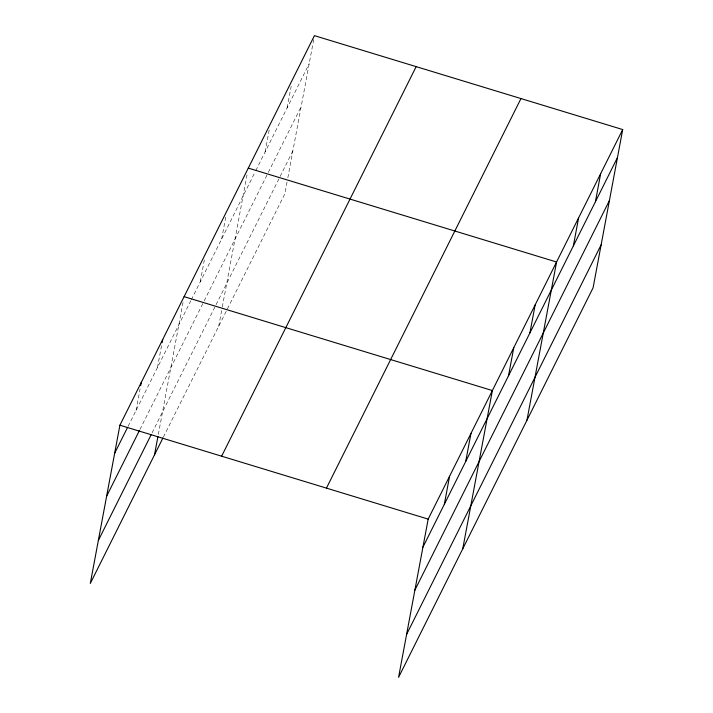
<?xml version="1.0" encoding="UTF-8"?>
<svg xmlns="http://www.w3.org/2000/svg" width="713" height="713" viewBox="0 0 713 713"><rect width="100%" height="100%" fill="white"/><g stroke="black" fill="none" stroke-linecap="round" stroke-linejoin="round"><path stroke-width="0.53" stroke-dasharray="3.56 2.67" d="M136.058 410.403L140.096 388.826M157.457 367.551L161.699 344.896M158.313 434.484L183.098 302.045M200.255 281.849L204.488 259.193M221.654 238.989L225.887 216.342M218.686 326.34L222.099 308.078M222.304 307L247.286 173.491M265.093 151.994L269.532 128.269M287.143 107.841L291.18 86.273M287.036 182.073L284.826 193.891L163.446 436.953M287.838 177.778L314.237 36.728M128.099 426.347L190.799 300.779M191.298 299.781L255.299 171.61M255.789 170.63L309.184 63.689M139.962 429.449L203.66 301.893M204.159 300.895L267.83 173.375M268.32 172.394L301.144 106.656M152.083 432.853L279.639 177.412M280.129 176.432L292.865 150.924"/><path stroke-width="1.07" d="M622.699 129.552L428.174 519.109L398.567 677.35L593.091 287.794L622.699 129.552L314.433 35.65L119.909 425.206L90.301 583.448L162.947 437.951M140.702 385.59L141.308 382.355M162.101 342.739L162.707 339.504M154.489 454.894L157.912 436.632M444.333 504.305L449.573 476.257M465.723 461.445L470.972 433.406M462.755 548.796L492.371 390.555L184.106 296.653M508.521 375.742L513.77 347.703M529.919 332.891L535.169 304.852M526.952 420.242L556.568 262.001L248.293 168.099M573.359 245.896L578.608 217.848M595.408 201.743L600.658 173.705M114.659 453.254L127.6 427.337M106.62 496.212L139.463 430.447M98.341 540.481L151.085 434.85M221.636 456.195L416.16 66.639M326.447 488.129L520.971 98.563M422.934 547.156L617.458 157.591M414.886 590.114L609.41 200.558M406.606 634.383L601.13 244.826M119.909 425.206L428.174 519.109"/></g></svg>
